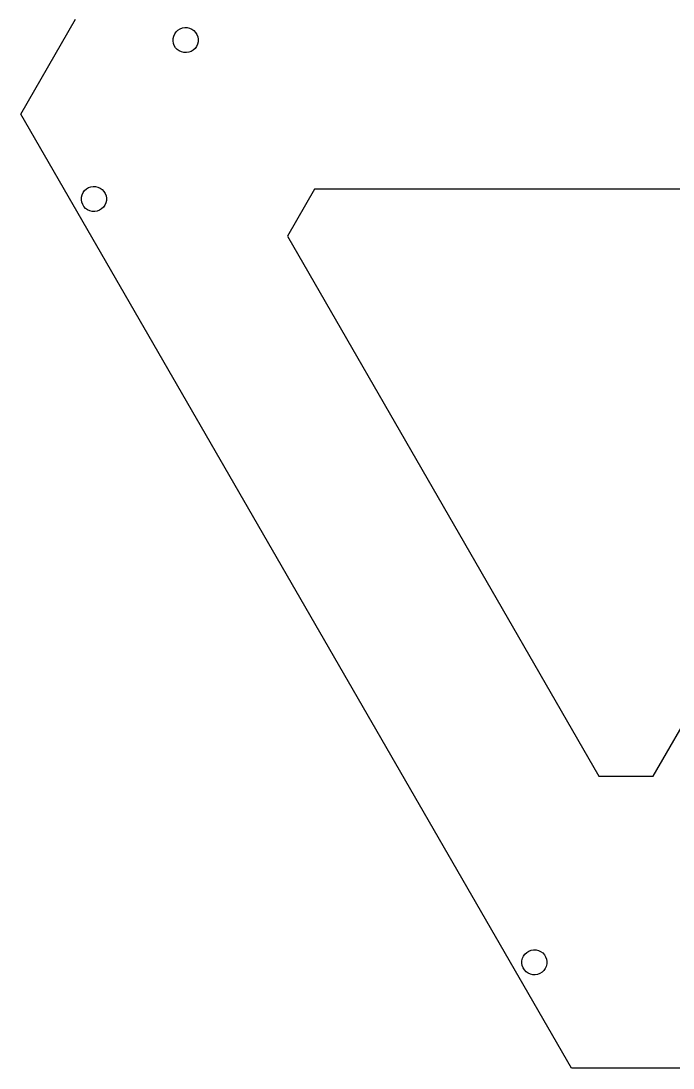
# Model space of a CAD drawing. Extents: x -29 to 538, y 574 to 910.
# Drawn here: x -28.8 to 67.3, y 587.6 to 741.8 of the extents above; entities that cross this region are included whole.
import ezdxf

# ---------------------------------------------------------------- set-up
doc = ezdxf.new("R2010")
doc.units = 0
doc.layers.get('0').update_dxf_attribs({"linetype": 'CONTINUOUS'})

msp = doc.modelspace()

# ---------------------------------------------------------------- linework, layer by layer
at = {"color": 7}
for p, q in [((-28.780978, 728.054777), (-20.730978, 741.997786)), ((-3.602787, 740.538123), (-3.602787, 740.538123)), ((52.295293, 587.626558), (-28.780978, 728.054777)), ((-17.102787, 717.155437), (-17.102787, 717.155437)), ((14.470289, 716.997788), (10.470289, 710.069585)), ((106.220297, 716.997784), (14.470289, 716.997788)), ((10.470289, 710.069585), (56.345297, 630.61175)), ((64.345294, 630.611751), (110.220294, 710.069582)), ((56.345297, 630.61175), (64.345294, 630.611751)), ((47.770289, 604.79198), (47.770289, 604.79198)), ((68.395294, 587.626557), (52.295293, 587.626558))]:
    msp.add_line(p, q, dxfattribs=at)
for points in [[(-6.314749, 738.457161), (-6.441739, 738.931093), (-6.375259, 739.43606), (-6.129934, 739.860976)], [(-6.129934, 739.860976), (-5.884608, 740.285892), (-5.480534, 740.595949), (-5.006602, 740.722939)], [(-5.006602, 740.722939), (-4.53267, 740.849928), (-4.027703, 740.783448), (-3.602787, 740.538123)], [(-3.602787, 740.538123), (-3.177871, 740.292798), (-2.867814, 739.888723), (-2.740824, 739.414791)], [(-5.452787, 737.333829), (-5.877703, 737.579154), (-6.18776, 737.983229), (-6.314749, 738.457161)], [(-2.740824, 739.414791), (-2.613834, 738.940859), (-2.680314, 738.435892), (-2.92564, 738.010976)], [(-4.048971, 737.149013), (-4.522903, 737.022023), (-5.027871, 737.088504), (-5.452787, 737.333829)], [(-2.92564, 738.010976), (-3.170965, 737.58606), (-3.575039, 737.276003), (-4.048971, 737.149013)], [(-19.629934, 716.47829), (-19.11907, 717.363131), (-17.987628, 717.6663), (-17.102787, 717.155437)], [(-17.102787, 717.155437), (-16.217945, 716.644574), (-15.914776, 715.513131), (-16.42564, 714.62829)], [(-19.814749, 715.074475), (-19.941739, 715.548407), (-19.875259, 716.053374), (-19.629934, 716.47829)], [(-18.952787, 713.951143), (-19.377703, 714.196468), (-19.68776, 714.600543), (-19.814749, 715.074475)], [(-17.548971, 713.766327), (-18.022903, 713.639337), (-18.527871, 713.705818), (-18.952787, 713.951143)], [(-16.42564, 714.62829), (-16.670965, 714.203374), (-17.075039, 713.893317), (-17.548971, 713.766327)], [(45.24314, 604.11483), (45.488465, 604.539747), (45.892539, 604.849805), (46.366472, 604.976796)], [(46.366472, 604.976796), (46.840404, 605.103786), (47.345373, 605.037306), (47.770289, 604.79198)], [(47.770289, 604.79198), (48.195206, 604.546655), (48.505263, 604.142579), (48.632252, 603.668647)], [(45.058324, 602.711015), (44.931335, 603.184947), (44.997815, 603.689914), (45.24314, 604.11483)], [(45.920287, 601.587683), (45.495371, 601.833008), (45.185314, 602.237083), (45.058324, 602.711015)], [(48.632252, 603.668647), (48.759242, 603.194714), (48.692761, 602.689746), (48.447434, 602.26483)], [(47.324102, 601.402867), (46.85017, 601.275877), (46.345203, 601.342358), (45.920287, 601.587683)], [(48.447434, 602.26483), (48.202109, 601.839914), (47.798034, 601.529857), (47.324102, 601.402867)]]:
    msp.add_open_spline(points, degree=3, dxfattribs=at)

doc.saveas('drawing.dxf')
